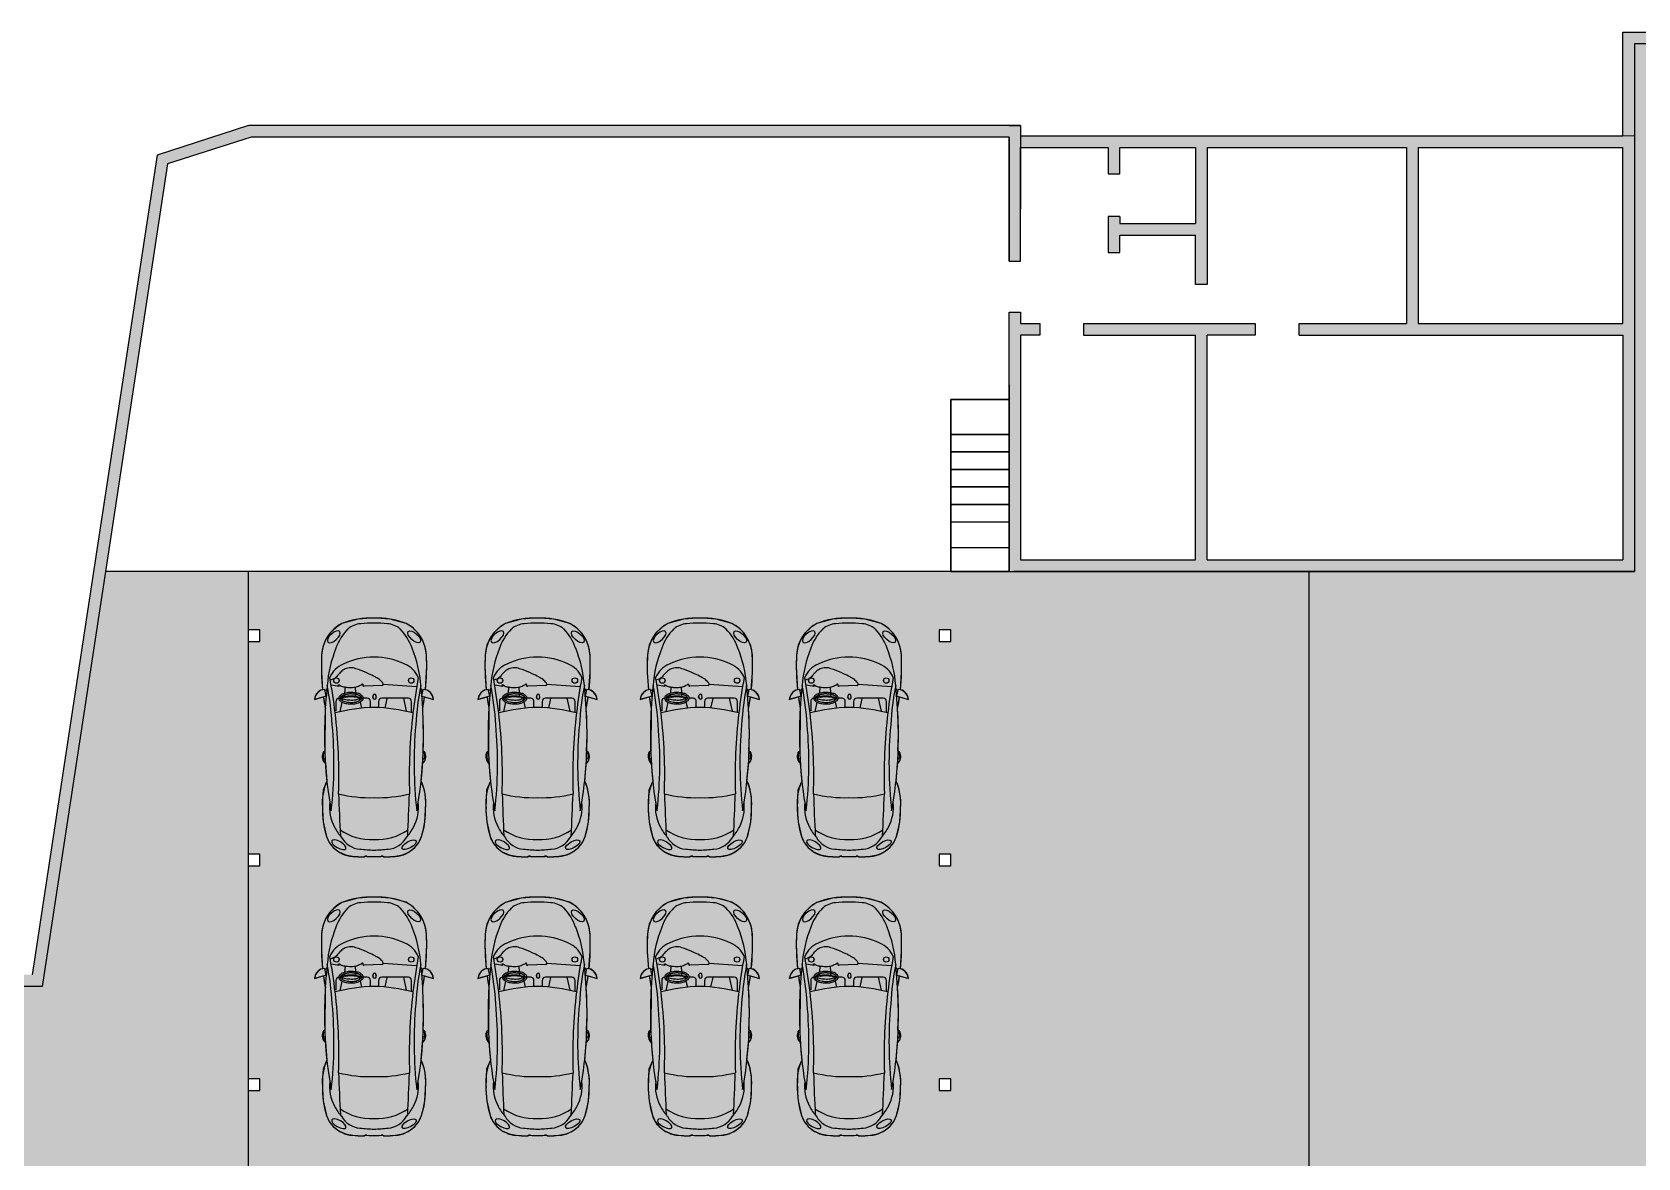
# Model space of a CAD drawing. Header units: metres. Extents: x 1186 to 11427, y -5173 to 11421.
# Drawn here: x 1597.55 to 1625.1, y 1564.43 to 1583.73 of the extents above; entities that cross this region are included whole.
import ezdxf

# ---------------------------------------------------------------- set-up
doc = ezdxf.new("R2010")
doc.units = ezdxf.units.M
doc.header["$LTSCALE"] = 8
doc.layers.get('0').update_dxf_attribs({"lineweight": 5})
for name, color, linetype in [('AL_MOBILIARIO', 8, 'Continuous'), ('ARQ-ELEV6', 1, 'Continuous'), ('ARQ-PAR', 5, 'Continuous'), ('ARQ-PIS', 1, 'Continuous')]:
    doc.layers.add(name, color=color, linetype=linetype)

# ---------------------------------------------------------------- blocks, each defined once
blk = doc.blocks.new('car5p')
at = {"layer": 'AL_MOBILIARIO'}
for p, q in [((51.743, -35.252), (51.656, -35.321)), ((51.844, -35.205), (51.743, -35.252)), ((52.093, -35.149), (51.844, -35.205)), ((52.302, -35.134), (52.093, -35.149)), ((52.503, -35.136), (52.302, -35.134)), ((52.636, -35.145), (52.503, -35.136)), ((52.795, -35.211), (52.636, -35.145)), ((53.102, -35.186), (52.795, -35.211)), ((53.177, -35.137), (53.102, -35.186)), ((53.217, -35.131), (53.177, -35.137)), ((53.177, -35.137), (53.177, -35.137)), ((53.273, -35.141), (53.217, -35.131)), ((53.295, -35.153), (53.273, -35.141)), ((53.304, -35.176), (53.295, -35.153)), ((54.039, -35.185), (53.304, -35.176)), ((54.239, -35.153), (54.039, -35.185)), ((54.261, -35.015), (54.196, -34.997)), ((54.196, -34.997), (54.239, -35.153)), ((54.253, -35.2), (54.196, -34.997)), ((54.253, -35.2), (54.367, -35.175)), ((54.315, -35.054), (54.261, -35.015)), ((54.352, -35.11), (54.315, -35.054)), ((54.351, -35.179), (54.367, -35.211)), ((54.361, -35.138), (54.352, -35.11)), ((54.659, -35.118), (54.361, -35.138)), ((54.774, -35.117), (54.659, -35.118)), ((54.958, -35.121), (54.774, -35.117)), ((55.092, -35.143), (54.958, -35.121)), ((55.217, -35.19), (55.092, -35.143)), ((55.331, -35.263), (55.217, -35.19)), ((51.528, -35.533), (51.505, -35.65)), ((51.582, -35.415), (51.528, -35.533)), ((51.656, -35.321), (51.582, -35.415)), ((54.149, -35.47), (53.984, -35.436)), ((54.206, -35.482), (54.176, -35.476)), ((54.232, -35.529), (54.215, -35.442)), ((54.244, -35.528), (54.227, -35.441)), ((54.242, -35.515), (54.276, -35.518)), ((54.303, -35.52), (54.409, -35.529)), ((54.418, -35.421), (54.44, -35.285)), ((55.431, -35.368), (55.331, -35.263)), ((55.499, -35.47), (55.431, -35.368)), ((55.572, -35.741), (55.499, -35.47)), ((51.505, -35.65), (51.493, -35.833)), ((54.154, -35.782), (54.045, -35.806)), ((54.215, -35.768), (54.182, -35.776)), ((54.239, -35.702), (54.215, -35.81)), ((54.251, -35.701), (54.227, -35.809)), ((54.248, -35.713), (54.282, -35.711)), ((54.308, -35.71), (54.407, -35.705)), ((55.591, -35.975), (55.572, -35.741)), ((51.493, -35.833), (51.504, -35.866)), ((51.504, -35.866), (51.5, -36.02)), ((51.5, -36.02), (51.505, -36.173)), ((54.231, -35.999), (54.262, -36.005)), ((54.231, -36.06), (54.262, -36.054)), ((54.433, -36.162), (54.425, -35.85)), ((55.572, -36.3), (55.591, -36.065)), ((55.591, -36.065), (55.591, -35.975)), ((51.505, -36.173), (51.494, -36.205)), ((51.494, -36.205), (51.504, -36.387)), ((54.213, -36.24), (54.048, -36.205)), ((54.161, -36.099), (54.055, -36.099)), ((54.215, -36.61), (54.215, -36.153)), ((54.409, -36.751), (54.45, -36.177)), ((55.5, -36.571), (55.572, -36.3)), ((51.504, -36.387), (51.528, -36.511)), ((51.528, -36.511), (51.55, -36.567)), ((51.55, -36.567), (51.58, -36.622)), ((51.58, -36.622), (51.656, -36.72)), ((54.215, -36.524), (53.991, -36.574)), ((55.423, -36.689), (55.5, -36.571)), ((51.656, -36.72), (51.743, -36.789)), ((51.743, -36.789), (51.844, -36.835)), ((51.844, -36.835), (52.009, -36.878)), ((52.009, -36.878), (52.093, -36.892)), ((52.093, -36.892), (52.302, -36.906)), ((52.302, -36.906), (52.421, -36.908)), ((52.421, -36.908), (52.504, -36.905)), ((52.504, -36.905), (52.577, -36.895)), ((52.577, -36.895), (52.653, -36.88)), ((52.653, -36.88), (52.798, -36.828)), ((52.798, -36.828), (53.092, -36.852)), ((53.092, -36.852), (53.144, -36.892)), ((53.144, -36.892), (53.208, -36.908)), ((53.208, -36.908), (53.27, -36.9)), ((53.27, -36.9), (53.296, -36.888)), ((53.296, -36.888), (53.306, -36.861)), ((53.306, -36.861), (53.582, -36.869)), ((53.582, -36.869), (53.804, -36.866)), ((53.804, -36.866), (54.039, -36.856)), ((53.97, -36.665), (54.161, -36.665)), ((54.039, -36.856), (54.239, -36.888)), ((54.253, -36.84), (54.196, -37.043)), ((54.239, -36.888), (54.196, -37.043)), ((54.253, -36.84), (54.367, -36.865)), ((54.351, -36.862), (54.367, -36.829)), ((54.353, -36.93), (54.359, -36.902)), ((54.359, -36.902), (54.659, -36.922)), ((54.958, -36.92), (55.089, -36.899)), ((55.089, -36.899), (55.218, -36.851)), ((55.218, -36.851), (55.331, -36.78)), ((55.331, -36.78), (55.387, -36.723)), ((55.387, -36.723), (55.423, -36.689)), ((54.196, -37.043), (54.258, -37.026)), ((54.258, -37.026), (54.315, -36.987)), ((54.315, -36.987), (54.353, -36.93)), ((54.659, -36.922), (54.774, -36.924)), ((54.774, -36.924), (54.958, -36.92))]:
    blk.add_line(p, q, dxfattribs=at)
for points in [[(54.215, -35.419, 0.414214), (54.161, -35.365), (54, -35.365)], [(54.056, -35.958), (54.161, -35.958, 0.414214), (54.215, -35.903), (54.215, -35.837)]]:
    blk.add_lwpolyline(points, format="xyb", dxfattribs=at)
for points in [[(54.215, -35.465), (54.215, -35.442)], [(54.215, -35.81), (54.215, -35.768)]]:
    blk.add_lwpolyline(points, dxfattribs=at)
for centre, radius, start, end in [((51.984, -35.645), 0.461, 107.6667, 135.3654), ((52.302, -36.644), 1.509, 88.2419, 107.6667), ((52.34, -35.956), 0.699, 83.0468, 118.6215), ((53.463, -41.397), 6.222, 92.6645, 100.8935), ((52.421, -36.059), 0.927, 66.1695, 94.4524), ((53.217, -35.299), 0.167, 70.422, 137.6815), ((53.194, -35.175), 0.0208, 117.3553, 198.6953), ((53.582, -42.914), 7.743, 83.6862, 93.0174), ((53.217, -35.221), 0.072, 86.3517, 116.7819), ((53.229, -35.293), 0.144, 74.075, 92.8953), ((53.265, -35.165), 0.0111, 290.9563, 74.075), ((53.269, -35.176), 0.0346, 358.953, 82.653), ((53.485, -30.452), 4.859, 273.2586, 281.2572), ((54.774, -39.117), 4, 97.6796, 100.5813), ((54.18, -35.184), 0.187, 2.5895, 85.1642), ((54.774, -39.117), 4, 87.3617, 95.9207), ((54.287, -37.287), 2.074, 67.7656, 85.955), ((54.923, -35.769), 0.649, 27.4706, 86.8958), ((52.021, -35.688), 0.518, 134.8156, 176.2091), ((52.014, -35.801), 0.386, 118.5377, 176.7022), ((52.713, -35.972), 0.923, 144.5605, 182.9807), ((52.535, -36.313), 1.106, 118.6215, 129.6583), ((54.975, -101.77), 66.401, 92.06958, 92.69392), ((53.106, -27.987), 7.346, 263.6037, 275.1155), ((54.64, -35.944), 2.13, 165.5498, 182.063), ((52.882, -26.178), 9.239, 268.1085, 276.7269), ((52.788, -25.565), 9.859, 276.8538, 280.432), ((51.036, -36.108), 3.024, 1.6629, 14.4466), ((54.402, -35.654), 0.428, 22.2685, 66.4568), ((53.724, -36.02), 1.197, 359.966, 26.1842), ((54.802, -36.174), 0.851, 45.0395, 71.5127), ((54.158, -35.975), 1.433, 358.203, 20.657), ((53.045, -35.836), 1.552, 173.2716, 179.9906), ((66.888, -37.095), 15.317, 175.0732, 175.9774), ((55.125, -35.814), 0.368, 3.5765, 41.0654), ((54.009, -35.979), 1.496, 358.4023, 7.2064), ((51.594, -35.818), 0.102, 189.8044, 208.967), ((52.413, -35.992), 0.914, 174.1186, 181.7543), ((52.413, -36.048), 0.914, 178.2457, 185.8814), ((50.991, -35.875), 0.514, 357.37, 0.8403), ((66.888, -34.946), 15.317, 184.0226, 184.9268), ((52.713, -36.068), 0.923, 177.0193, 215.4395), ((54.64, -36.097), 2.13, 177.937, 194.4502), ((51.036, -35.932), 3.024, 345.5534, 358.3371), ((54.231, -36.03), 0.0305, 67.3801, 292.6199), ((54.262, -36.03), 0.0244, 270, 90), ((53.724, -36.021), 1.197, 333.8158, 0.034), ((54.009, -36.062), 1.496, 352.7936, 1.5977), ((54.158, -36.065), 1.433, 339.343, 1.797), ((51.594, -36.222), 0.102, 151.033, 170.1956), ((53.045, -36.205), 1.552, 180.0094, 186.7284), ((50.991, -36.165), 0.514, 359.1597, 2.63), ((52.014, -36.239), 0.386, 183.2978, 241.4623), ((54.161, -36.153), 0.0544, 0, 90), ((55.125, -36.227), 0.368, 318.9346, 356.4235), ((52.021, -36.352), 0.518, 183.7909, 225.1844), ((52.535, -35.727), 1.106, 230.3417, 241.3785), ((54.975, 29.73), 66.401, 267.30608, 267.93042), ((52.882, -45.863), 9.239, 83.2731, 91.8915), ((54.161, -36.61), 0.0544, 270, 360), ((54.402, -36.387), 0.428, 293.5432, 337.7315), ((54.923, -36.271), 0.649, 273.1042, 332.5294), ((54.802, -35.866), 0.851, 288.4873, 314.9605), ((51.984, -36.396), 0.461, 224.6346, 252.3333), ((52.302, -35.397), 1.509, 252.3333, 271.7581), ((52.34, -36.084), 0.699, 241.3785, 276.9532), ((53.106, -44.053), 7.346, 84.8845, 96.3963), ((53.463, -30.643), 6.222, 259.1065, 267.3355), ((52.421, -35.982), 0.927, 265.5476, 293.8305), ((53.217, -36.742), 0.167, 222.3185, 289.578), ((53.194, -36.865), 0.0208, 161.3047, 242.6447), ((53.582, -29.126), 7.743, 266.9826, 276.3138), ((53.217, -36.819), 0.072, 243.2181, 273.6483), ((53.229, -36.747), 0.144, 267.1047, 285.925), ((53.265, -36.875), 0.0111, 285.925, 69.0437), ((53.269, -36.865), 0.0346, 277.347, 1.047), ((53.485, -41.588), 4.859, 78.7428, 86.7414), ((52.788, -46.476), 9.859, 79.568, 83.1462), ((54.774, -32.924), 4, 259.4187, 262.3204), ((54.18, -36.857), 0.187, 274.8358, 357.4105), ((54.774, -32.924), 4, 264.0793, 272.6383), ((54.287, -34.754), 2.074, 274.045, 292.2344)]:
    blk.add_arc(centre, radius, start, end, dxfattribs=at)
at = {"layer": 'AL_MOBILIARIO', "extrusion": (0, 0, -1)}
for centre, major_axis, ratio in [((55.269, -35.331), (0.09, -0.102), 0.463754), ((51.702, -35.417), (0.067, 0.121), 0.405921)]:
    blk.add_ellipse(centre, major_axis=major_axis, ratio=ratio, dxfattribs=at)
at = {"layer": 'AL_MOBILIARIO'}
for centre in [(54.519, -35.376), (54.519, -36.659)]:
    blk.add_ellipse(centre, major_axis=(0, -0.0467), ratio=0.983266, start_param=4.712389, end_param=10.995574, dxfattribs=at)
for centre, major_axis, ratio in [((51.702, -36.623), (0.067, -0.121), 0.405921), ((55.269, -36.71), (0.09, 0.102), 0.463754)]:
    blk.add_ellipse(centre, major_axis=major_axis, ratio=ratio, dxfattribs=at)
for points, knots in [([(54.309, -35.703), (54.311, -35.689), (54.298, -35.768), (54.28, -35.79), (54.252, -35.829), (54.22, -35.839), (54.186, -35.833), (54.163, -35.794), (54.13, -35.744), (54.117, -35.673), (54.118, -35.594), (54.128, -35.521), (54.151, -35.461), (54.179, -35.425), (54.209, -35.413), (54.232, -35.418), (54.252, -35.425), (54.267, -35.448), (54.295, -35.487), (54.311, -35.573), (54.321, -35.608), (54.306, -35.717), (54.309, -35.703)], [0, 0, 0, 0, 0.03969, 0.089634, 0.13125, 0.1542862, 0.1797268, 0.2207266, 0.2680991, 0.3447665, 0.4095645, 0.4843001, 0.541515, 0.5817687, 0.6060665, 0.6262474, 0.6436722, 0.6634686, 0.6988791, 0.7758465, 0.8696394, 0.907731, 0.907731, 0.907731, 0.907731]), ([(54.282, -35.705), (54.281, -35.71), (54.28, -35.715), (54.278, -35.726), (54.276, -35.732), (54.272, -35.749), (54.27, -35.756), (54.265, -35.765), (54.263, -35.768), (54.259, -35.775), (54.257, -35.777), (54.251, -35.785), (54.246, -35.792), (54.239, -35.8), (54.236, -35.802), (54.231, -35.806), (54.229, -35.807), (54.225, -35.809), (54.223, -35.81), (54.217, -35.81), (54.213, -35.81), (54.208, -35.809), (54.207, -35.808), (54.204, -35.807), (54.202, -35.805), (54.197, -35.8), (54.194, -35.796), (54.189, -35.787), (54.185, -35.781), (54.179, -35.771), (54.176, -35.766), (54.169, -35.755), (54.166, -35.749), (54.16, -35.737), (54.157, -35.73), (54.153, -35.717), (54.152, -35.71), (54.147, -35.688), (54.146, -35.672), (54.144, -35.641), (54.144, -35.625), (54.147, -35.578), (54.151, -35.547), (54.162, -35.506), (54.167, -35.495), (54.174, -35.479), (54.177, -35.473), (54.184, -35.462), (54.188, -35.457), (54.194, -35.45), (54.198, -35.448), (54.204, -35.444), (54.208, -35.442), (54.212, -35.442), (54.213, -35.442), (54.217, -35.442), (54.219, -35.442), (54.224, -35.444), (54.227, -35.444), (54.232, -35.446), (54.233, -35.447), (54.234, -35.448), (54.234, -35.448), (54.235, -35.448), (54.236, -35.449), (54.238, -35.452), (54.24, -35.454), (54.244, -35.46), (54.246, -35.462), (54.249, -35.467), (54.251, -35.47), (54.255, -35.477), (54.258, -35.481), (54.263, -35.49), (54.265, -35.495), (54.269, -35.505), (54.27, -35.511), (54.275, -35.527), (54.278, -35.539), (54.282, -35.557), (54.283, -35.563), (54.285, -35.575), (54.286, -35.58), (54.289, -35.594), (54.29, -35.603), (54.29, -35.622), (54.289, -35.629), (54.288, -35.642), (54.288, -35.648), (54.286, -35.669), (54.283, -35.688), (54.282, -35.699), (54.282, -35.701), (54.282, -35.703), (54.282, -35.704), (54.282, -35.705), (54.282, -35.705), (54.282, -35.705)], [0.497033, 0.497033, 0.497033, 0.497033, 0.723444, 0.723444, 0.974636, 0.974636, 1.50964, 1.50964, 2.044645, 2.044645, 2.271061, 2.271061, 2.862376, 2.862376, 3.217654, 3.217654, 3.537253, 3.537253, 3.856852, 3.856852, 4.368613, 4.368613, 4.584627, 4.584627, 4.99269, 4.99269, 5.400753, 5.400753, 5.808816, 5.808816, 6.216879, 6.216879, 6.778716, 6.778716, 7.350371, 7.350371, 7.922025, 7.922025, 9.065335, 9.065335, 10.208644, 10.208644, 12.495263, 12.495263, 13.409896, 13.409896, 13.929088, 13.929088, 14.44828, 14.44828, 14.909885, 14.909885, 15.371489, 15.371489, 15.62524, 15.62524, 15.87899, 15.87899, 16.120875, 16.120875, 16.36276, 16.36276, 16.51635, 16.51635, 16.669941, 16.669941, 16.921521, 16.921521, 17.136676, 17.136676, 17.351831, 17.351831, 17.782142, 17.782142, 18.204974, 18.204974, 18.627807, 18.627807, 19.473473, 19.473473, 19.978923, 19.978923, 20.484372, 20.484372, 21.475119, 21.475119, 21.859144, 21.859144, 22.162884, 22.162884, 22.770362, 22.770362, 22.900493, 22.900493, 22.951221, 22.951221, 22.964298, 22.964298, 22.964298, 22.964298]), ([(54.221, -35.782), (54.22, -35.779), (54.218, -35.777), (54.213, -35.769), (54.21, -35.764), (54.203, -35.753), (54.2, -35.747), (54.194, -35.735), (54.192, -35.728), (54.188, -35.715), (54.186, -35.707), (54.182, -35.685), (54.18, -35.67), (54.178, -35.638), (54.179, -35.623), (54.181, -35.576), (54.185, -35.545), (54.197, -35.504), (54.201, -35.493), (54.209, -35.477), (54.212, -35.471), (54.216, -35.463), (54.218, -35.462), (54.219, -35.46)], [5.596292, 5.596292, 5.596292, 5.596292, 5.808816, 5.808816, 6.216879, 6.216879, 6.778716, 6.778716, 7.350371, 7.350371, 7.922025, 7.922025, 9.065335, 9.065335, 10.208644, 10.208644, 12.495263, 12.495263, 13.409896, 13.409896, 13.929088, 13.929088, 14.118229, 14.118229, 14.118229, 14.118229]), ([(54.232, -35.529), (54.234, -35.536), (54.236, -35.543), (54.239, -35.557), (54.24, -35.563), (54.242, -35.575), (54.244, -35.58), (54.246, -35.594), (54.247, -35.603), (54.247, -35.622), (54.246, -35.629), (54.245, -35.642), (54.245, -35.648), (54.243, -35.669), (54.241, -35.688), (54.239, -35.699), (54.239, -35.7), (54.239, -35.702)], [18.939067, 18.939067, 18.939067, 18.939067, 19.473473, 19.473473, 19.978923, 19.978923, 20.484372, 20.484372, 21.475119, 21.475119, 21.859144, 21.859144, 22.162884, 22.162884, 22.770362, 22.770362, 22.871566, 22.871566, 22.871566, 22.871566]), ([(54.244, -35.528), (54.246, -35.535), (54.248, -35.542), (54.251, -35.556), (54.252, -35.562), (54.254, -35.574), (54.256, -35.579), (54.258, -35.593), (54.259, -35.602), (54.259, -35.621), (54.258, -35.628), (54.257, -35.641), (54.257, -35.647), (54.255, -35.668), (54.253, -35.687), (54.251, -35.698), (54.251, -35.699), (54.251, -35.701)], [18.939067, 18.939067, 18.939067, 18.939067, 19.473473, 19.473473, 19.978923, 19.978923, 20.484372, 20.484372, 21.475119, 21.475119, 21.859144, 21.859144, 22.162884, 22.162884, 22.770362, 22.770362, 22.871566, 22.871566, 22.871566, 22.871566]), ([(54.418, -35.421), (54.423, -35.419), (54.429, -35.413), (54.447, -35.409), (54.448, -35.419), (54.447, -35.426), (54.44, -35.434), (54.429, -35.443), (54.42, -35.465), (54.408, -35.507), (54.4, -35.581), (54.4, -35.658), (54.413, -35.731), (54.436, -35.775), (54.445, -35.811), (54.463, -35.819), (54.457, -35.825), (54.45, -35.828), (54.441, -35.827), (54.433, -35.83), (54.42, -35.827), (54.425, -35.843), (54.425, -35.85)], [0, 0, 0, 0, 0.0138597, 0.0278304, 0.0329137, 0.0379971, 0.0465756, 0.0592704, 0.0762214, 0.1105991, 0.1789801, 0.2766959, 0.3173629, 0.3800771, 0.4110544, 0.4160421, 0.4210284, 0.4277212, 0.4387433, 0.4448131, 0.4508005, 0.4694463, 0.4694463, 0.4694463, 0.4694463]), ([(54.433, -36.162), (54.436, -36.169), (54.458, -36.187), (54.506, -36.15), (54.545, -36.103), (54.591, -36.023), (54.646, -35.909), (54.695, -35.783), (54.74, -35.667), (54.741, -35.569), (54.7, -35.488), (54.648, -35.426), (54.592, -35.387), (54.559, -35.347), (54.543, -35.32), (54.528, -35.269)], [0, 0, 0, 0, 0.527288, 1.647451, 3.487558, 5.099073, 7.968657, 12.238313, 14.475187, 16.613757, 18.744202, 20.639343, 22.223389, 23.452731, 24.286529, 24.286529, 24.286529, 24.286529])]:
    blk.add_open_spline(points, degree=3, knots=knots, dxfattribs=at)

msp = doc.modelspace()

# ---------------------------------------------------------------- hatches: boundary and pattern name
at = {"true_color": 0x939598}
h = msp.add_hatch(color=252, dxfattribs=at)
h.dxf.hatch_style = 1
h.paths.add_polyline_path([(1648.723, 1583.734), (1624.84, 1583.734), (1624.84, 1581.954), (1625.04, 1581.954), (1625.04, 1583.534), (1648.66, 1583.534), (1658.453, 1576.696), (1662.542, 1572.532), (1665.756, 1568.133), (1665.956, 1568.198), (1662.695, 1572.661), (1658.583, 1576.85)])
at = {"true_color": 0xc7c8ca}
h = msp.add_hatch(dxfattribs=at)
h.set_pattern_fill('DOTS', color=9, scale=0.13)
h.set_pattern_definition([(0, (-2967.09578, 357.83482), (0.1031875, 0.206375), [0, -0.206375])])
h.paths.add_polyline_path([(1619.46, 1546.384), (1601.26, 1546.384), (1601.26, 1574.484), (1598.81, 1574.484), (1597.724, 1567.367), (1572.124, 1567.367), (1572.124, 1530.667), (1572.49, 1528.19), (1573.479, 1525.195), (1574.828, 1522.783), (1605.956, 1522.783), (1605.956, 1524.403), (1605.956, 1525.153), (1605.956, 1525.803), (1605.956, 1527.253), (1605.956, 1527.503), (1606.206, 1527.503), (1608.406, 1527.503), (1611.106, 1527.503), (1613.656, 1527.503), (1615.756, 1527.503), (1616.006, 1527.503), (1616.006, 1527.253), (1616.006, 1526.103), (1616.006, 1525.903), (1616.006, 1525.163), (1616.006, 1524.483), (1616.006, 1522.783), (1617.756, 1522.783), (1621.406, 1522.783), (1665.756, 1522.783), (1665.756, 1568.133), (1662.542, 1572.532), (1658.453, 1576.696), (1648.66, 1583.534), (1625.04, 1583.534), (1625.04, 1574.484), (1619.46, 1574.484)])
h.paths.add_polyline_path([(1657.156, 1546.983), (1657.156, 1529.983), (1625.156, 1529.983), (1625.156, 1546.983)], flags=16)
h.paths.add_polyline_path([(1616.006, 1544.634, -1), (1613.506, 1544.634, -1)], flags=16)
h.paths.add_polyline_path([(1615.656, 1544.634, -1), (1613.856, 1544.634, -1)], flags=0)
h.paths.add_polyline_path([(1616.006, 1538.183, -1), (1613.506, 1538.183, -1)], flags=16)
h.paths.add_polyline_path([(1615.656, 1538.183, -1), (1613.856, 1538.183, -1)], flags=0)
h.paths.add_polyline_path([(1616.006, 1531.731, -1), (1613.506, 1531.731, -1)], flags=16)
h.paths.add_polyline_path([(1615.656, 1531.731, -1), (1613.856, 1531.731, -1)], flags=0)
h.paths.add_polyline_path([(1590.528, 1559.583), (1590.528, 1533.583), (1579.528, 1533.583), (1579.528, 1559.583)], flags=16)
h.paths.add_polyline_path([(1590.028, 1559.083), (1590.028, 1534.083), (1580.028, 1534.083), (1580.028, 1559.083)], flags=0)
at = {"true_color": 0x939598}
h = msp.add_hatch(color=252, dxfattribs=at)
h.dxf.hatch_style = 1
h.paths.add_polyline_path([(1599.876, 1581.474), (1601.31, 1581.934), (1614.31, 1581.934), (1614.31, 1579.804), (1614.51, 1579.804), (1614.51, 1581.754), (1614.51, 1582.134), (1614.31, 1582.134), (1601.292, 1582.134, 0.077867), (1601.265, 1582.13), (1599.697, 1581.626), (1598.612, 1574.515), (1597.552, 1567.567), (1572.124, 1567.567), (1572.124, 1567.367), (1597.724, 1567.367), (1598.81, 1574.484)])
h = msp.add_hatch(color=252, dxfattribs=at)
h.dxf.hatch_style = 1
h.paths.add_polyline_path([(1625.04, 1581.954), (1624.84, 1581.954), (1614.51, 1581.954), (1614.51, 1581.754), (1616.01, 1581.754), (1616.01, 1581.304), (1616.21, 1581.304), (1616.21, 1581.754), (1617.51, 1581.754), (1617.51, 1580.454), (1616.21, 1580.454), (1616.21, 1580.574), (1616.01, 1580.574), (1616.01, 1579.954), (1616.21, 1579.954), (1616.21, 1580.254), (1617.51, 1580.254), (1617.51, 1579.404), (1617.71, 1579.404), (1617.71, 1581.754), (1621.13, 1581.754), (1621.13, 1578.734), (1619.29, 1578.734), (1619.29, 1578.534), (1624.84, 1578.534), (1624.84, 1574.684), (1617.71, 1574.684), (1617.71, 1578.534), (1618.53, 1578.534), (1618.53, 1578.734), (1617.71, 1578.734), (1617.51, 1578.734), (1615.59, 1578.734), (1615.59, 1578.534), (1617.51, 1578.534), (1617.51, 1574.684), (1614.51, 1574.684), (1614.51, 1578.534), (1614.84, 1578.534), (1614.84, 1578.734), (1614.51, 1578.734), (1614.51, 1578.934), (1614.31, 1578.934), (1614.31, 1574.484), (1625.04, 1574.484), (1625.04, 1577.484)])
h.paths.add_polyline_path([(1621.33, 1581.754), (1624.84, 1581.754), (1624.84, 1578.734), (1621.33, 1578.734)], flags=16)
at = {"true_color": 0xc7c8ca}
h = msp.add_hatch(color=9, dxfattribs=at)
h.dxf.hatch_style = 1
h.paths.add_polyline_path([(1619.46, 1546.384), (1619.46, 1574.484), (1614.31, 1574.484), (1601.26, 1574.484), (1601.26, 1573.484), (1601.46, 1573.484), (1601.46, 1573.284), (1601.26, 1573.284), (1601.26, 1569.634), (1601.46, 1569.634), (1601.46, 1569.434), (1601.26, 1569.434), (1601.26, 1565.784), (1601.46, 1565.784), (1601.46, 1565.584), (1601.26, 1565.584), (1601.26, 1561.934), (1601.46, 1561.934), (1601.46, 1561.734), (1601.26, 1561.734), (1601.26, 1558.084), (1601.46, 1558.084), (1601.46, 1557.884), (1601.26, 1557.884), (1601.26, 1554.284), (1601.46, 1554.284), (1601.46, 1554.084), (1601.26, 1554.084), (1601.26, 1546.384)])
h.paths.add_polyline_path([(1613.11, 1554.084), (1613.11, 1554.284), (1613.31, 1554.284), (1613.31, 1554.084)], flags=16)
h.paths.add_polyline_path([(1613.11, 1557.884), (1613.11, 1558.084), (1613.31, 1558.084), (1613.31, 1557.884)], flags=16)
h.paths.add_polyline_path([(1613.11, 1561.734), (1613.11, 1561.934), (1613.31, 1561.934), (1613.31, 1561.734)], flags=16)
h.paths.add_polyline_path([(1613.11, 1565.584), (1613.11, 1565.784), (1613.31, 1565.784), (1613.31, 1565.584)], flags=16)
h.paths.add_polyline_path([(1613.11, 1569.434), (1613.11, 1569.634), (1613.31, 1569.634), (1613.31, 1569.434)], flags=16)
h.paths.add_polyline_path([(1613.11, 1573.284), (1613.11, 1573.484), (1613.31, 1573.484), (1613.31, 1573.284)], flags=16)

# ---------------------------------------------------------------- linework, layer by layer
msp.add_line((1624.84, 1581.954), (1625.04, 1581.954))
at = {"layer": 'ARQ-ELEV6'}
msp.add_line((1614.31, 1574.484), (1598.81, 1574.484), dxfattribs=at)
at = {"layer": 'ARQ-PAR'}
for p, q in [((1624.84, 1581.954), (1624.84, 1583.734)), ((1648.66, 1583.534), (1625.04, 1583.534)), ((1625.04, 1583.534), (1625.04, 1574.484)), ((1601.265, 1582.13), (1599.697, 1581.626)), ((1614.51, 1582.134), (1601.292, 1582.134)), ((1614.31, 1582.134), (1614.51, 1582.134)), ((1614.51, 1582.134), (1614.51, 1580.704)), ((1601.31, 1581.934), (1599.876, 1581.474)), ((1614.31, 1581.934), (1601.31, 1581.934)), ((1614.31, 1579.804), (1614.31, 1581.934)), ((1614.31, 1581.934), (1614.31, 1579.804)), ((1614.51, 1581.954), (1624.84, 1581.954)), ((1614.51, 1579.804), (1614.51, 1581.754)), ((1614.51, 1581.754), (1616.01, 1581.754)), ((1616.01, 1581.754), (1616.01, 1581.304)), ((1616.21, 1581.304), (1616.21, 1581.754)), ((1616.21, 1581.754), (1617.51, 1581.754)), ((1617.51, 1581.754), (1617.51, 1580.454)), ((1617.71, 1581.754), (1617.71, 1579.404)), ((1617.71, 1581.754), (1621.13, 1581.754)), ((1621.13, 1581.754), (1621.13, 1578.734)), ((1621.33, 1581.754), (1624.84, 1581.754)), ((1621.33, 1581.754), (1621.33, 1578.734)), ((1624.84, 1578.734), (1624.84, 1581.754)), ((1599.697, 1581.626), (1598.612, 1574.515)), ((1599.876, 1581.474), (1598.81, 1574.484)), ((1616.01, 1581.304), (1616.21, 1581.304)), ((1616.21, 1580.574), (1616.01, 1580.574)), ((1616.01, 1580.574), (1616.01, 1579.954)), ((1616.21, 1580.574), (1616.21, 1580.454)), ((1616.21, 1580.454), (1617.51, 1580.454)), ((1616.21, 1579.954), (1616.21, 1580.254)), ((1616.21, 1580.254), (1617.51, 1580.254)), ((1617.51, 1579.404), (1617.51, 1580.254)), ((1614.31, 1579.804), (1614.51, 1579.804)), ((1616.01, 1579.954), (1616.21, 1579.954)), ((1617.71, 1579.404), (1617.51, 1579.404)), ((1614.31, 1574.484), (1614.31, 1578.934)), ((1614.31, 1578.934), (1614.51, 1578.934)), ((1614.51, 1578.934), (1614.51, 1578.734)), ((1614.51, 1578.734), (1614.84, 1578.734)), ((1614.84, 1578.734), (1614.84, 1578.534)), ((1615.59, 1578.734), (1615.59, 1578.534)), ((1615.59, 1578.734), (1617.51, 1578.734)), ((1617.51, 1578.734), (1617.71, 1578.734)), ((1617.71, 1578.734), (1618.53, 1578.734)), ((1618.53, 1578.734), (1618.53, 1578.534)), ((1619.29, 1578.534), (1619.29, 1578.734)), ((1619.29, 1578.734), (1621.13, 1578.734)), ((1621.33, 1578.734), (1624.84, 1578.734)), ((1614.84, 1578.534), (1614.51, 1578.534)), ((1614.51, 1578.534), (1614.51, 1574.684)), ((1615.59, 1578.534), (1617.51, 1578.534)), ((1617.51, 1574.684), (1617.51, 1578.534)), ((1617.71, 1574.684), (1617.71, 1578.534)), ((1618.53, 1578.534), (1617.71, 1578.534)), ((1619.29, 1578.534), (1624.84, 1578.534)), ((1624.84, 1578.534), (1624.84, 1574.684)), ((1614.31, 1577.684), (1614.31, 1574.484)), ((1625.04, 1577.484), (1625.04, 1574.484)), ((1614.51, 1574.684), (1617.51, 1574.684)), ((1617.71, 1574.684), (1624.84, 1574.684)), ((1598.612, 1574.515), (1597.552, 1567.567)), ((1598.81, 1574.484), (1597.724, 1567.367)), ((1614.31, 1574.484), (1625.04, 1574.484)), ((1625.04, 1574.484), (1614.39, 1574.484)), ((1614.39, 1574.484), (1620.54, 1574.484)), ((1597.724, 1567.367), (1572.124, 1567.367))]:
    msp.add_line(p, q, dxfattribs=at)
msp.add_lwpolyline([(1624.84, 1583.734), (1648.723, 1583.734), (1658.583, 1576.85), (1662.695, 1572.661), (1665.956, 1568.198), (1665.956, 1522.583)], dxfattribs=at)
for points in [[(1601.26, 1573.284), (1601.46, 1573.284), (1601.46, 1573.484), (1601.26, 1573.484)], [(1613.11, 1573.284), (1613.31, 1573.284), (1613.31, 1573.484), (1613.11, 1573.484)], [(1601.26, 1569.434), (1601.46, 1569.434), (1601.46, 1569.634), (1601.26, 1569.634)], [(1613.11, 1569.434), (1613.31, 1569.434), (1613.31, 1569.634), (1613.11, 1569.634)], [(1601.26, 1565.584), (1601.46, 1565.584), (1601.46, 1565.784), (1601.26, 1565.784)], [(1613.11, 1565.584), (1613.31, 1565.584), (1613.31, 1565.784), (1613.11, 1565.784)]]:
    msp.add_lwpolyline(points, close=True, dxfattribs=at)
msp.add_arc((1601.292, 1582.044), 0.09, 90, 107.8099, dxfattribs=at)
at = {"layer": 'ARQ-PIS'}
for p, q in [((1613.31, 1574.484), (1613.31, 1577.434)), ((1613.31, 1577.434), (1614.31, 1577.434)), ((1601.26, 1574.484), (1601.26, 1546.384)), ((1619.46, 1546.384), (1619.46, 1574.484))]:
    msp.add_line(p, q, dxfattribs=at)
for points in [[(1614.31, 1577.434), (1613.31, 1577.434), (1613.31, 1574.484), (1614.31, 1574.484)], [(1613.31, 1576.834), (1614.31, 1576.834), (1614.31, 1577.434), (1613.31, 1577.434)], [(1613.31, 1577.434), (1614.31, 1577.434), (1614.31, 1574.887), (1613.31, 1574.887)], [(1613.31, 1576.534), (1614.31, 1576.534), (1614.31, 1576.834), (1613.31, 1576.834)], [(1613.31, 1576.234), (1614.31, 1576.234), (1614.31, 1576.534), (1613.31, 1576.534)], [(1613.31, 1575.934), (1614.31, 1575.934), (1614.31, 1576.234), (1613.31, 1576.234)], [(1613.31, 1575.634), (1614.31, 1575.634), (1614.31, 1575.934), (1613.31, 1575.934)], [(1613.31, 1575.334), (1614.31, 1575.334), (1614.31, 1575.634), (1613.31, 1575.634)]]:
    msp.add_lwpolyline(points, close=True, dxfattribs=at)

# ---------------------------------------------------------------- block references
at = {"layer": 'AL_MOBILIARIO', "rotation": 90}
for p in [(1567.397, 1518.094), (1570.203, 1518.094), (1572.987, 1518.094), (1575.544, 1518.094), (1567.397, 1513.309), (1570.203, 1513.309), (1572.987, 1513.309), (1575.544, 1513.309)]:
    msp.add_blockref('car5p', p, dxfattribs=at)

doc.saveas('drawing.dxf')
